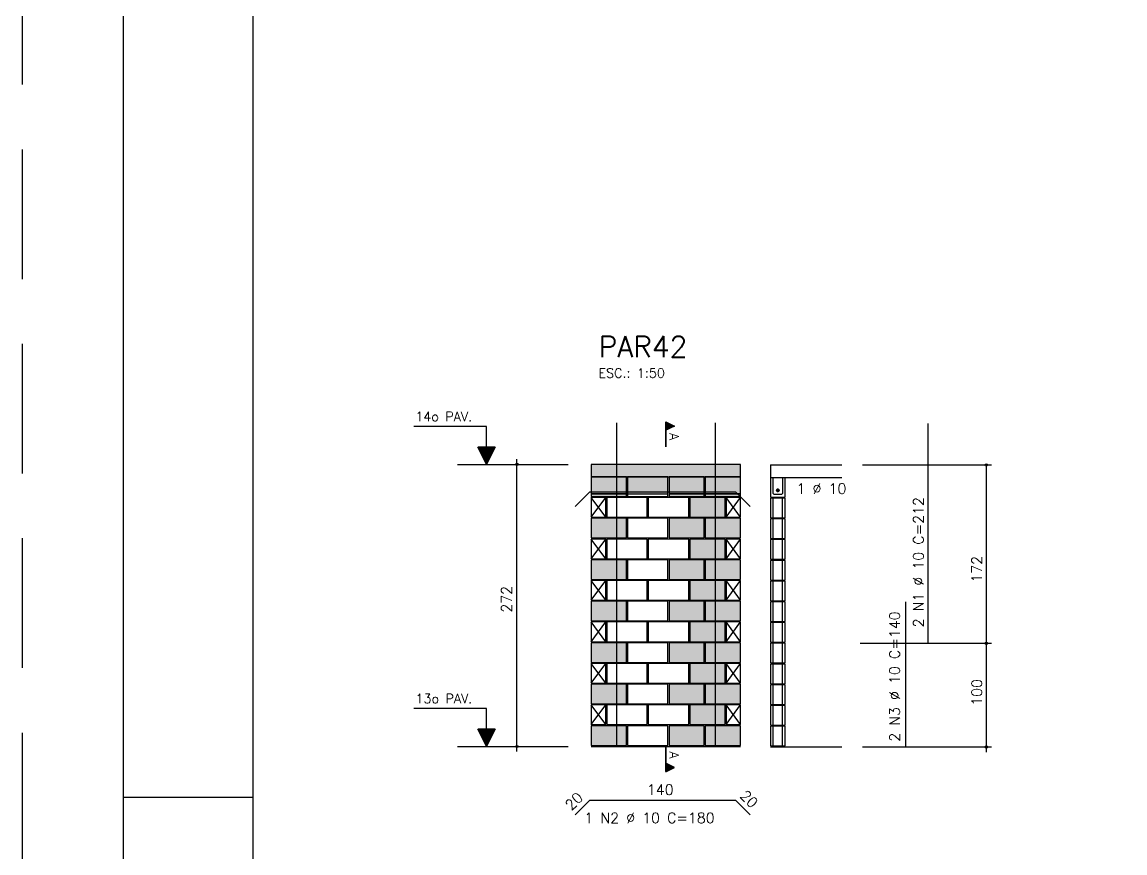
# Model space of a CAD drawing. Extents: x -1.9 to 86, y -1.6 to 60.9.
# Drawn here: x -1.95 to 19.32, y 28.63 to 44.65 of the extents above; entities that cross this region are included whole.
import ezdxf

# ---------------------------------------------------------------- set-up
doc = ezdxf.new("R2010")
doc.units = 0
doc.header["$MEASUREMENT"] = 0
doc.linetypes.add('HIDDEN', pattern=[0.375, 0.25, -0.125])
doc.layers.get('0').update_dxf_attribs({"linetype": 'CONTINUOUS'})
doc.layers.get('Defpoints').update_dxf_attribs({"linetype": 'CONTINUOUS'})
for name, color, linetype in [('ARQ_FOLHA', 7, 'CONTINUOUS'), ('PENA_01', 1, 'CONTINUOUS'), ('PENA_02', 2, 'CONTINUOUS'), ('PENA_03', 3, 'CONTINUOUS'), ('PENA_05', 5, 'CONTINUOUS'), ('PENA_06', 6, 'CONTINUOUS'), ('PENA_09', 254, 'CONTINUOUS'), ('PENA_11', 252, 'CONTINUOUS'), ('PENA_21', 100, 'CONTINUOUS')]:
    doc.layers.add(name, color=color, linetype=linetype)
doc.styles.get("Standard").update_dxf_attribs({"font": 'ROMANS.SHX'})

# ---------------------------------------------------------------- blocks, each defined once
blk = doc.blocks.new('FOLHA A1 - 841 X 594')
at = {"layer": 'ARQ_FOLHA', "color": 1}
blk.add_line((-816, 297), (-841, 297), dxfattribs=at)
for points in [[(-841, 0), (0, 0), (0, 594), (-841, 594)], [(-816, 10), (-10, 10), (-10, 584), (-816, 584)]]:
    blk.add_lwpolyline(points, close=True, dxfattribs=at)
at = {"layer": 'Defpoints', "color": 8, "linetype": 'HIDDEN', "ltscale": 100}
blk.add_lwpolyline([(-860.5, 609.5), (-860.5, -15.5), (19.5, -15.5), (19.5, 609.5)], close=True, dxfattribs=at)
blk = doc.blocks.new('*U24')
blk.add_blockref('FOLHA A1 - 841 X 594', (0, 0))

msp = doc.modelspace()

# ---------------------------------------------------------------- linework, layer by layer
at = {"layer": 'PENA_01', "linetype": 'Continuous'}
for p, q in [((6.449, 36.12), (8.58, 36.12)), ((9.027, 35.55), (9.707, 35.55)), ((9.727, 35.55), (10.507, 35.55)), ((10.527, 35.55), (11.207, 35.55)), ((11.227, 35.55), (11.907, 35.55)), ((6.449, 30.68), (8.58, 30.68))]:
    msp.add_line(p, q, dxfattribs=at)
at = {"layer": 'PENA_02', "linetype": 'Continuous'}
for p, q in [((9.307, 35.48), (9.027, 35.48)), ((9.027, 35.48), (9.027, 35.1)), ((9.307, 35.1), (9.307, 35.48)), ((11.907, 35.48), (11.627, 35.48)), ((11.627, 35.48), (11.627, 35.1)), ((11.907, 35.1), (11.907, 35.48)), ((9.027, 35.1), (9.307, 35.1)), ((11.627, 35.1), (11.907, 35.1)), ((9.307, 34.68), (9.027, 34.68)), ((9.027, 34.68), (9.027, 34.3)), ((9.307, 34.3), (9.307, 34.68)), ((11.907, 34.68), (11.627, 34.68)), ((11.627, 34.68), (11.627, 34.3)), ((11.907, 34.3), (11.907, 34.68)), ((9.027, 34.3), (9.307, 34.3)), ((11.627, 34.3), (11.907, 34.3)), ((9.307, 33.88), (9.027, 33.88)), ((9.027, 33.88), (9.027, 33.5)), ((9.307, 33.5), (9.307, 33.88)), ((11.907, 33.88), (11.627, 33.88)), ((11.627, 33.88), (11.627, 33.5)), ((11.907, 33.5), (11.907, 33.88)), ((9.027, 33.5), (9.307, 33.5)), ((11.627, 33.5), (11.907, 33.5)), ((9.307, 33.08), (9.027, 33.08)), ((9.027, 33.08), (9.027, 32.7)), ((9.307, 32.7), (9.307, 33.08)), ((11.907, 33.08), (11.627, 33.08)), ((11.627, 33.08), (11.627, 32.7)), ((11.907, 32.7), (11.907, 33.08)), ((9.027, 32.7), (9.307, 32.7)), ((11.627, 32.7), (11.907, 32.7)), ((9.307, 32.28), (9.027, 32.28)), ((9.027, 32.28), (9.027, 31.9)), ((9.307, 31.9), (9.307, 32.28)), ((11.907, 32.28), (11.627, 32.28)), ((11.627, 32.28), (11.627, 31.9)), ((11.907, 31.9), (11.907, 32.28)), ((9.027, 31.9), (9.307, 31.9)), ((11.627, 31.9), (11.907, 31.9)), ((9.307, 31.48), (9.027, 31.48)), ((9.027, 31.48), (9.027, 31.1)), ((9.307, 31.1), (9.307, 31.48)), ((11.907, 31.48), (11.627, 31.48)), ((11.627, 31.48), (11.627, 31.1)), ((11.907, 31.1), (11.907, 31.48)), ((9.027, 31.1), (9.307, 31.1)), ((11.627, 31.1), (11.907, 31.1)), ((9.027, 30.68), (11.907, 30.68))]:
    msp.add_line(p, q, dxfattribs=at)
for points in [[(9.027, 35.88), (11.907, 35.88), (11.907, 36.12), (9.027, 36.12), (9.027, 35.88)], [(9.027, 35.5), (9.707, 35.5), (9.707, 35.88), (9.027, 35.88), (9.027, 35.5)], [(9.727, 35.5), (10.507, 35.5), (10.507, 35.88), (9.727, 35.88), (9.727, 35.5)], [(10.527, 35.5), (11.207, 35.5), (11.207, 35.88), (10.527, 35.88), (10.527, 35.5)], [(11.227, 35.5), (11.907, 35.5), (11.907, 35.88), (11.227, 35.88), (11.227, 35.5)], [(9.327, 35.1), (10.107, 35.1), (10.107, 35.48), (9.327, 35.48), (9.327, 35.1)], [(10.127, 35.1), (10.907, 35.1), (10.907, 35.48), (10.127, 35.48), (10.127, 35.1)], [(10.927, 35.1), (11.607, 35.1), (11.607, 35.48), (10.927, 35.48), (10.927, 35.1)], [(9.027, 34.7), (9.707, 34.7), (9.707, 35.08), (9.027, 35.08), (9.027, 34.7)], [(9.727, 34.7), (10.507, 34.7), (10.507, 35.08), (9.727, 35.08), (9.727, 34.7)], [(10.527, 34.7), (11.207, 34.7), (11.207, 35.08), (10.527, 35.08), (10.527, 34.7)], [(11.227, 34.7), (11.907, 34.7), (11.907, 35.08), (11.227, 35.08), (11.227, 34.7)], [(9.327, 34.3), (10.107, 34.3), (10.107, 34.68), (9.327, 34.68), (9.327, 34.3)], [(10.127, 34.3), (10.907, 34.3), (10.907, 34.68), (10.127, 34.68), (10.127, 34.3)], [(10.927, 34.3), (11.607, 34.3), (11.607, 34.68), (10.927, 34.68), (10.927, 34.3)], [(9.027, 33.9), (9.707, 33.9), (9.707, 34.28), (9.027, 34.28), (9.027, 33.9)], [(9.727, 33.9), (10.507, 33.9), (10.507, 34.28), (9.727, 34.28), (9.727, 33.9)], [(10.527, 33.9), (11.207, 33.9), (11.207, 34.28), (10.527, 34.28), (10.527, 33.9)], [(11.227, 33.9), (11.907, 33.9), (11.907, 34.28), (11.227, 34.28), (11.227, 33.9)], [(9.327, 33.5), (10.107, 33.5), (10.107, 33.88), (9.327, 33.88), (9.327, 33.5)], [(10.127, 33.5), (10.907, 33.5), (10.907, 33.88), (10.127, 33.88), (10.127, 33.5)], [(10.927, 33.5), (11.607, 33.5), (11.607, 33.88), (10.927, 33.88), (10.927, 33.5)], [(9.027, 33.1), (9.707, 33.1), (9.707, 33.48), (9.027, 33.48), (9.027, 33.1)], [(9.727, 33.1), (10.507, 33.1), (10.507, 33.48), (9.727, 33.48), (9.727, 33.1)], [(10.527, 33.1), (11.207, 33.1), (11.207, 33.48), (10.527, 33.48), (10.527, 33.1)], [(11.227, 33.1), (11.907, 33.1), (11.907, 33.48), (11.227, 33.48), (11.227, 33.1)], [(9.327, 32.7), (10.107, 32.7), (10.107, 33.08), (9.327, 33.08), (9.327, 32.7)], [(10.127, 32.7), (10.907, 32.7), (10.907, 33.08), (10.127, 33.08), (10.127, 32.7)], [(10.927, 32.7), (11.607, 32.7), (11.607, 33.08), (10.927, 33.08), (10.927, 32.7)], [(9.027, 32.3), (9.707, 32.3), (9.707, 32.68), (9.027, 32.68), (9.027, 32.3)], [(9.727, 32.3), (10.507, 32.3), (10.507, 32.68), (9.727, 32.68), (9.727, 32.3)], [(10.527, 32.3), (11.207, 32.3), (11.207, 32.68), (10.527, 32.68), (10.527, 32.3)], [(11.227, 32.3), (11.907, 32.3), (11.907, 32.68), (11.227, 32.68), (11.227, 32.3)], [(9.327, 31.9), (10.107, 31.9), (10.107, 32.28), (9.327, 32.28), (9.327, 31.9)], [(10.127, 31.9), (10.907, 31.9), (10.907, 32.28), (10.127, 32.28), (10.127, 31.9)], [(10.927, 31.9), (11.607, 31.9), (11.607, 32.28), (10.927, 32.28), (10.927, 31.9)], [(9.027, 31.5), (9.707, 31.5), (9.707, 31.88), (9.027, 31.88), (9.027, 31.5)], [(9.727, 31.5), (10.507, 31.5), (10.507, 31.88), (9.727, 31.88), (9.727, 31.5)], [(10.527, 31.5), (11.207, 31.5), (11.207, 31.88), (10.527, 31.88), (10.527, 31.5)], [(11.227, 31.5), (11.907, 31.5), (11.907, 31.88), (11.227, 31.88), (11.227, 31.5)], [(9.327, 31.1), (10.107, 31.1), (10.107, 31.48), (9.327, 31.48), (9.327, 31.1)], [(10.127, 31.1), (10.907, 31.1), (10.907, 31.48), (10.127, 31.48), (10.127, 31.1)], [(10.927, 31.1), (11.607, 31.1), (11.607, 31.48), (10.927, 31.48), (10.927, 31.1)], [(9.027, 30.7), (9.707, 30.7), (9.707, 31.08), (9.027, 31.08), (9.027, 30.7)], [(9.727, 30.7), (10.507, 30.7), (10.507, 31.08), (9.727, 31.08), (9.727, 30.7)], [(10.527, 30.7), (11.207, 30.7), (11.207, 31.08), (10.527, 31.08), (10.527, 30.7)], [(11.227, 30.7), (11.907, 30.7), (11.907, 31.08), (11.227, 31.08), (11.227, 30.7)]]:
    msp.add_lwpolyline(points, dxfattribs=at)
for centre, radius in [((7.595, 36.12), 0.02), ((7.595, 36.12), 0.01), ((16.647, 36.109), 0.02), ((16.647, 36.109), 0.01), ((16.647, 32.669), 0.02), ((16.647, 32.669), 0.01), ((7.595, 30.68), 0.02), ((7.595, 30.68), 0.01), ((16.647, 30.669), 0.02), ((16.647, 30.669), 0.01)]:
    msp.add_circle(centre, radius, dxfattribs=at)
at = {"layer": 'PENA_03', "linetype": 'Continuous'}
for p, q in [((7.008, 36.851), (5.608, 36.851)), ((7.008, 36.451), (7.008, 36.851)), ((7.01, 36.451), (7.01, 36.853)), ((10.467, 36.456), (10.467, 36.942)), ((10.467, 36.942), (10.633, 36.859)), ((10.468, 36.941), (10.468, 36.777)), ((10.468, 36.941), (10.632, 36.859)), ((10.632, 36.859), (10.468, 36.777)), ((10.633, 36.859), (10.468, 36.777)), ((10.48, 36.936), (10.48, 36.783)), ((10.493, 36.929), (10.493, 36.789)), ((10.506, 36.923), (10.506, 36.795)), ((10.518, 36.917), (10.518, 36.802)), ((10.531, 36.91), (10.531, 36.808)), ((10.544, 36.904), (10.544, 36.815)), ((10.557, 36.898), (10.557, 36.821)), ((10.569, 36.891), (10.569, 36.827)), ((10.582, 36.885), (10.582, 36.834)), ((10.595, 36.878), (10.595, 36.84)), ((10.608, 36.872), (10.608, 36.847)), ((10.62, 36.866), (10.62, 36.853)), ((10.468, 36.777), (10.468, 36.456)), ((7.009, 36.12), (6.843, 36.451)), ((6.843, 36.451), (7.008, 36.451)), ((7.009, 36.123), (6.845, 36.45)), ((7.173, 36.45), (6.845, 36.45)), ((7.162, 36.426), (6.856, 36.426)), ((7.149, 36.4), (6.868, 36.4)), ((7.136, 36.375), (6.881, 36.375)), ((7.175, 36.451), (7.009, 36.12)), ((7.173, 36.45), (7.009, 36.123)), ((7.01, 36.451), (7.175, 36.451)), ((7.124, 36.349), (6.894, 36.349)), ((7.111, 36.324), (6.907, 36.324)), ((7.098, 36.298), (6.919, 36.298)), ((7.085, 36.273), (6.932, 36.273)), ((7.073, 36.247), (6.945, 36.247)), ((7.06, 36.222), (6.958, 36.222)), ((7.047, 36.196), (6.971, 36.196)), ((7.034, 36.171), (6.983, 36.171)), ((7.595, 30.579), (7.595, 36.22)), ((7.022, 36.145), (6.996, 36.145)), ((12.487, 36.109), (12.487, 35.489)), ((12.487, 36.109), (13.858, 36.109)), ((14.258, 36.109), (16.747, 36.109)), ((16.647, 30.568), (16.647, 36.109)), ((12.487, 35.869), (13.858, 35.869)), ((9.027, 35.1), (9.307, 35.48)), ((9.307, 35.1), (9.027, 35.48)), ((11.627, 35.1), (11.907, 35.48)), ((11.907, 35.1), (11.627, 35.48)), ((12.537, 35.089), (12.537, 35.469)), ((12.717, 35.089), (12.717, 35.469)), ((12.537, 34.689), (12.537, 35.069)), ((12.717, 34.689), (12.717, 35.069)), ((9.027, 34.3), (9.307, 34.68)), ((9.307, 34.3), (9.027, 34.68)), ((11.627, 34.3), (11.907, 34.68)), ((11.907, 34.3), (11.627, 34.68)), ((12.537, 34.289), (12.537, 34.669)), ((12.717, 34.289), (12.717, 34.669)), ((12.537, 33.889), (12.537, 34.269)), ((12.717, 33.889), (12.717, 34.269)), ((9.027, 33.5), (9.307, 33.88)), ((9.307, 33.5), (9.027, 33.88)), ((11.627, 33.5), (11.907, 33.88)), ((11.907, 33.5), (11.627, 33.88)), ((12.537, 33.489), (12.537, 33.869)), ((12.717, 33.489), (12.717, 33.869)), ((12.537, 33.089), (12.537, 33.469)), ((12.717, 33.089), (12.717, 33.469)), ((9.027, 32.7), (9.307, 33.08)), ((9.307, 32.7), (9.027, 33.08)), ((11.627, 32.7), (11.907, 33.08)), ((11.907, 32.7), (11.627, 33.08)), ((12.537, 32.689), (12.537, 33.069)), ((12.717, 32.689), (12.717, 33.069)), ((12.537, 32.289), (12.537, 32.669)), ((12.717, 32.289), (12.717, 32.669)), ((14.216, 32.669), (16.747, 32.669)), ((9.027, 31.9), (9.307, 32.28)), ((9.307, 31.9), (9.027, 32.28)), ((11.627, 31.9), (11.907, 32.28)), ((11.907, 31.9), (11.627, 32.28)), ((12.537, 31.889), (12.537, 32.269)), ((12.717, 31.889), (12.717, 32.269)), ((12.537, 31.489), (12.537, 31.869)), ((12.717, 31.489), (12.717, 31.869)), ((9.027, 31.1), (9.307, 31.48)), ((9.307, 31.1), (9.027, 31.48)), ((11.627, 31.1), (11.907, 31.48)), ((11.907, 31.1), (11.627, 31.48)), ((7.008, 31.411), (5.608, 31.411)), ((7.008, 31.011), (7.008, 31.411)), ((7.01, 31.011), (7.01, 31.413)), ((12.537, 31.089), (12.537, 31.469)), ((12.717, 31.089), (12.717, 31.469)), ((12.537, 30.689), (12.537, 31.069)), ((12.717, 30.689), (12.717, 31.069)), ((7.009, 30.68), (6.843, 31.011)), ((6.843, 31.011), (7.008, 31.011)), ((7.009, 30.683), (6.845, 31.01)), ((7.173, 31.01), (6.845, 31.01)), ((7.162, 30.986), (6.856, 30.986)), ((7.149, 30.96), (6.868, 30.96)), ((7.136, 30.935), (6.881, 30.935)), ((7.124, 30.909), (6.894, 30.909)), ((7.111, 30.884), (6.907, 30.884)), ((7.098, 30.858), (6.919, 30.858)), ((7.175, 31.011), (7.009, 30.68)), ((7.173, 31.01), (7.009, 30.683)), ((7.01, 31.011), (7.175, 31.011)), ((7.085, 30.833), (6.932, 30.833)), ((7.073, 30.807), (6.945, 30.807)), ((7.06, 30.782), (6.958, 30.782)), ((7.047, 30.756), (6.971, 30.756)), ((7.034, 30.731), (6.983, 30.731)), ((7.022, 30.705), (6.996, 30.705)), ((10.467, 30.68), (10.467, 30.193)), ((10.468, 30.359), (10.468, 30.68)), ((12.487, 30.669), (13.858, 30.669)), ((14.258, 30.669), (16.747, 30.669)), ((10.467, 30.193), (10.633, 30.276)), ((10.633, 30.276), (10.468, 30.359)), ((10.468, 30.194), (10.468, 30.358)), ((10.632, 30.276), (10.468, 30.358)), ((10.468, 30.194), (10.632, 30.276)), ((10.48, 30.2), (10.48, 30.353)), ((10.493, 30.206), (10.493, 30.346)), ((10.506, 30.212), (10.506, 30.34)), ((10.518, 30.219), (10.518, 30.334)), ((10.531, 30.225), (10.531, 30.327)), ((10.544, 30.231), (10.544, 30.321)), ((10.557, 30.238), (10.557, 30.314)), ((10.569, 30.244), (10.569, 30.308)), ((10.582, 30.251), (10.582, 30.302)), ((10.595, 30.257), (10.595, 30.295)), ((10.608, 30.263), (10.608, 30.289)), ((10.62, 30.27), (10.62, 30.282))]:
    msp.add_line(p, q, dxfattribs=at)
for points in [[(12.487, 35.489), (12.767, 35.489), (12.767, 35.869)], [(12.717, 35.869), (12.717, 35.559), (12.697, 35.539), (12.557, 35.539), (12.537, 35.559), (12.537, 35.869)], [(12.652, 35.62), (12.649, 35.63), (12.643, 35.638), (12.634, 35.643), (12.624, 35.644), (12.614, 35.641), (12.606, 35.634), (12.602, 35.625), (12.602, 35.614), (12.606, 35.605), (12.614, 35.598), (12.624, 35.595), (12.634, 35.596), (12.643, 35.601), (12.649, 35.609), (12.652, 35.62)], [(12.487, 35.089), (12.767, 35.089), (12.767, 35.469), (12.487, 35.469), (12.487, 35.089)], [(12.487, 34.689), (12.767, 34.689), (12.767, 35.069), (12.487, 35.069), (12.487, 34.689)], [(12.487, 34.289), (12.767, 34.289), (12.767, 34.669), (12.487, 34.669), (12.487, 34.289)], [(12.487, 33.889), (12.767, 33.889), (12.767, 34.269), (12.487, 34.269), (12.487, 33.889)], [(12.487, 33.489), (12.767, 33.489), (12.767, 33.869), (12.487, 33.869), (12.487, 33.489)], [(12.487, 33.089), (12.767, 33.089), (12.767, 33.469), (12.487, 33.469), (12.487, 33.089)], [(12.487, 32.689), (12.767, 32.689), (12.767, 33.069), (12.487, 33.069), (12.487, 32.689)], [(12.487, 32.289), (12.767, 32.289), (12.767, 32.669), (12.487, 32.669), (12.487, 32.289)], [(12.487, 31.889), (12.767, 31.889), (12.767, 32.269), (12.487, 32.269), (12.487, 31.889)], [(12.487, 31.489), (12.767, 31.489), (12.767, 31.869), (12.487, 31.869), (12.487, 31.489)], [(12.487, 31.089), (12.767, 31.089), (12.767, 31.469), (12.487, 31.469), (12.487, 31.089)], [(12.487, 30.689), (12.767, 30.689), (12.767, 31.069), (12.487, 31.069), (12.487, 30.689)]]:
    msp.add_lwpolyline(points, dxfattribs=at)
msp.add_circle((12.627, 35.62), 0.025, dxfattribs=at)
for points in [[(12.652, 35.62), (12.606, 35.634), (12.602, 35.625)], [(12.652, 35.62), (12.602, 35.625), (12.602, 35.614)], [(12.652, 35.62), (12.602, 35.614), (12.606, 35.605)], [(12.652, 35.62), (12.614, 35.641), (12.603, 35.628)], [(12.652, 35.62), (12.603, 35.628), (12.603, 35.611)], [(12.652, 35.62), (12.603, 35.611), (12.614, 35.598)], [(12.652, 35.62), (12.614, 35.641), (12.606, 35.634)], [(12.652, 35.62), (12.606, 35.605), (12.614, 35.598)], [(12.652, 35.62), (12.631, 35.644), (12.614, 35.641)], [(12.652, 35.62), (12.624, 35.644), (12.614, 35.641)], [(12.652, 35.62), (12.614, 35.598), (12.631, 35.595)], [(12.652, 35.62), (12.614, 35.598), (12.624, 35.595)], [(12.652, 35.62), (12.634, 35.643), (12.624, 35.644)], [(12.652, 35.62), (12.624, 35.595), (12.634, 35.596)], [(12.652, 35.62), (12.646, 35.636), (12.631, 35.644)], [(12.652, 35.62), (12.631, 35.595), (12.646, 35.603)], [(12.652, 35.62), (12.643, 35.638), (12.634, 35.643)], [(12.652, 35.62), (12.634, 35.596), (12.643, 35.601)], [(12.652, 35.62), (12.649, 35.63), (12.643, 35.638)], [(12.652, 35.62), (12.643, 35.601), (12.649, 35.609)], [(12.652, 35.62), (12.646, 35.603), (12.652, 35.62)], [(12.652, 35.62), (12.649, 35.609), (12.652, 35.62)]]:
    msp.add_solid(points, dxfattribs=at)
at = {"layer": 'PENA_05', "linetype": 'Continuous'}
for p, q in [((15.523, 32.666), (15.523, 36.909)), ((8.714, 35.307), (8.997, 35.589)), ((8.997, 35.589), (11.807, 35.59)), ((11.807, 35.59), (12.09, 35.307)), ((15.097, 30.669), (15.097, 33.469)), ((8.714, 29.363), (8.997, 29.646)), ((8.997, 29.646), (11.807, 29.646)), ((11.807, 29.646), (12.09, 29.363))]:
    msp.add_line(p, q, dxfattribs=at)
for points in [[(9.517, 36.92), (9.517, 30.669)], [(11.417, 36.92), (11.417, 30.669)]]:
    msp.add_lwpolyline(points, dxfattribs=at)
at = {"layer": 'PENA_09', "linetype": 'Continuous'}
for points in [[(9.027, 35.55), (9.707, 35.55), (9.707, 35.88), (9.027, 35.88), (9.027, 35.55)], [(9.727, 35.55), (10.507, 35.55), (10.507, 35.88), (9.727, 35.88), (9.727, 35.55)], [(10.527, 35.55), (11.207, 35.55), (11.207, 35.88), (10.527, 35.88), (10.527, 35.55)], [(11.227, 35.55), (11.907, 35.55), (11.907, 35.88), (11.227, 35.88), (11.227, 35.55)]]:
    msp.add_lwpolyline(points, dxfattribs=at)
for points in [[(9.027, 35.55), (9.707, 35.55), (9.707, 35.88)], [(9.027, 35.55), (9.707, 35.88), (9.027, 35.88)], [(9.027, 35.55), (9.027, 35.88), (9.027, 35.55)], [(9.727, 35.55), (10.507, 35.55), (10.507, 35.88)], [(9.727, 35.55), (10.507, 35.88), (9.727, 35.88)], [(9.727, 35.55), (9.727, 35.88), (9.727, 35.55)], [(10.527, 35.55), (11.207, 35.55), (11.207, 35.88)], [(10.527, 35.55), (11.207, 35.88), (10.527, 35.88)], [(10.527, 35.55), (10.527, 35.88), (10.527, 35.55)], [(11.227, 35.55), (11.907, 35.55), (11.907, 35.88)], [(11.227, 35.55), (11.907, 35.88), (11.227, 35.88)], [(11.227, 35.55), (11.227, 35.88), (11.227, 35.55)]]:
    msp.add_solid(points, dxfattribs=at)
at = {"layer": 'PENA_11', "linetype": 'Continuous'}
for points in [[(9.027, 35.88), (11.907, 35.88), (11.907, 36.12)], [(9.027, 35.88), (11.907, 36.12), (9.027, 36.12)], [(9.027, 35.88), (9.027, 36.12), (9.027, 35.88)]]:
    msp.add_solid(points, dxfattribs=at)
at = {"layer": 'PENA_21', "linetype": 'Continuous'}
for points in [[(9.027, 35.5), (9.707, 35.5), (9.707, 35.55), (9.027, 35.55), (9.027, 35.5)], [(10.527, 35.5), (11.207, 35.5), (11.207, 35.55), (10.527, 35.55), (10.527, 35.5)], [(11.227, 35.5), (11.907, 35.5), (11.907, 35.55), (11.227, 35.55), (11.227, 35.5)], [(10.927, 35.1), (11.607, 35.1), (11.607, 35.48), (10.927, 35.48), (10.927, 35.1)], [(9.027, 34.7), (9.707, 34.7), (9.707, 35.08), (9.027, 35.08), (9.027, 34.7)], [(10.527, 34.7), (11.207, 34.7), (11.207, 35.08), (10.527, 35.08), (10.527, 34.7)], [(11.227, 34.7), (11.907, 34.7), (11.907, 35.08), (11.227, 35.08), (11.227, 34.7)], [(10.927, 34.3), (11.607, 34.3), (11.607, 34.68), (10.927, 34.68), (10.927, 34.3)], [(9.027, 33.9), (9.707, 33.9), (9.707, 34.28), (9.027, 34.28), (9.027, 33.9)], [(10.527, 33.9), (11.207, 33.9), (11.207, 34.28), (10.527, 34.28), (10.527, 33.9)], [(11.227, 33.9), (11.907, 33.9), (11.907, 34.28), (11.227, 34.28), (11.227, 33.9)], [(10.927, 33.5), (11.607, 33.5), (11.607, 33.88), (10.927, 33.88), (10.927, 33.5)], [(9.027, 33.1), (9.707, 33.1), (9.707, 33.48), (9.027, 33.48), (9.027, 33.1)], [(10.527, 33.1), (11.207, 33.1), (11.207, 33.48), (10.527, 33.48), (10.527, 33.1)], [(11.227, 33.1), (11.907, 33.1), (11.907, 33.48), (11.227, 33.48), (11.227, 33.1)], [(10.927, 32.7), (11.607, 32.7), (11.607, 33.08), (10.927, 33.08), (10.927, 32.7)], [(9.027, 32.3), (9.707, 32.3), (9.707, 32.68), (9.027, 32.68), (9.027, 32.3)], [(10.527, 32.3), (11.207, 32.3), (11.207, 32.68), (10.527, 32.68), (10.527, 32.3)], [(11.227, 32.3), (11.907, 32.3), (11.907, 32.68), (11.227, 32.68), (11.227, 32.3)], [(10.927, 31.9), (11.607, 31.9), (11.607, 32.28), (10.927, 32.28), (10.927, 31.9)], [(9.027, 31.5), (9.707, 31.5), (9.707, 31.88), (9.027, 31.88), (9.027, 31.5)], [(10.527, 31.5), (11.207, 31.5), (11.207, 31.88), (10.527, 31.88), (10.527, 31.5)], [(11.227, 31.5), (11.907, 31.5), (11.907, 31.88), (11.227, 31.88), (11.227, 31.5)], [(10.927, 31.1), (11.607, 31.1), (11.607, 31.48), (10.927, 31.48), (10.927, 31.1)], [(9.027, 30.7), (9.707, 30.7), (9.707, 31.08), (9.027, 31.08), (9.027, 30.7)], [(10.527, 30.7), (11.207, 30.7), (11.207, 31.08), (10.527, 31.08), (10.527, 30.7)], [(11.227, 30.7), (11.907, 30.7), (11.907, 31.08), (11.227, 31.08), (11.227, 30.7)]]:
    msp.add_lwpolyline(points, dxfattribs=at)
for points in [[(9.027, 35.5), (9.707, 35.5), (9.707, 35.55)], [(9.027, 35.5), (9.707, 35.55), (9.027, 35.55)], [(9.027, 35.5), (9.027, 35.55), (9.027, 35.5)], [(10.527, 35.5), (11.207, 35.5), (11.207, 35.55)], [(10.527, 35.5), (11.207, 35.55), (10.527, 35.55)], [(10.527, 35.5), (10.527, 35.55), (10.527, 35.5)], [(11.227, 35.5), (11.907, 35.5), (11.907, 35.55)], [(11.227, 35.5), (11.907, 35.55), (11.227, 35.55)], [(11.227, 35.5), (11.227, 35.55), (11.227, 35.5)], [(10.927, 35.1), (11.607, 35.1), (11.607, 35.48)], [(10.927, 35.1), (11.607, 35.48), (10.927, 35.48)], [(10.927, 35.1), (10.927, 35.48), (10.927, 35.1)], [(9.027, 34.7), (9.707, 34.7), (9.707, 35.08)], [(9.027, 34.7), (9.707, 35.08), (9.027, 35.08)], [(9.027, 34.7), (9.027, 35.08), (9.027, 34.7)], [(10.527, 34.7), (11.207, 34.7), (11.207, 35.08)], [(10.527, 34.7), (11.207, 35.08), (10.527, 35.08)], [(10.527, 34.7), (10.527, 35.08), (10.527, 34.7)], [(11.227, 34.7), (11.907, 34.7), (11.907, 35.08)], [(11.227, 34.7), (11.907, 35.08), (11.227, 35.08)], [(11.227, 34.7), (11.227, 35.08), (11.227, 34.7)], [(10.927, 34.3), (11.607, 34.3), (11.607, 34.68)], [(10.927, 34.3), (11.607, 34.68), (10.927, 34.68)], [(10.927, 34.3), (10.927, 34.68), (10.927, 34.3)], [(9.027, 33.9), (9.707, 33.9), (9.707, 34.28)], [(9.027, 33.9), (9.707, 34.28), (9.027, 34.28)], [(9.027, 33.9), (9.027, 34.28), (9.027, 33.9)], [(10.527, 33.9), (11.207, 33.9), (11.207, 34.28)], [(10.527, 33.9), (11.207, 34.28), (10.527, 34.28)], [(10.527, 33.9), (10.527, 34.28), (10.527, 33.9)], [(11.227, 33.9), (11.907, 33.9), (11.907, 34.28)], [(11.227, 33.9), (11.907, 34.28), (11.227, 34.28)], [(11.227, 33.9), (11.227, 34.28), (11.227, 33.9)], [(10.927, 33.5), (11.607, 33.5), (11.607, 33.88)], [(10.927, 33.5), (11.607, 33.88), (10.927, 33.88)], [(10.927, 33.5), (10.927, 33.88), (10.927, 33.5)], [(9.027, 33.1), (9.707, 33.1), (9.707, 33.48)], [(9.027, 33.1), (9.707, 33.48), (9.027, 33.48)], [(9.027, 33.1), (9.027, 33.48), (9.027, 33.1)], [(10.527, 33.1), (11.207, 33.1), (11.207, 33.48)], [(10.527, 33.1), (11.207, 33.48), (10.527, 33.48)], [(10.527, 33.1), (10.527, 33.48), (10.527, 33.1)], [(11.227, 33.1), (11.907, 33.1), (11.907, 33.48)], [(11.227, 33.1), (11.907, 33.48), (11.227, 33.48)], [(11.227, 33.1), (11.227, 33.48), (11.227, 33.1)], [(10.927, 32.7), (11.607, 32.7), (11.607, 33.08)], [(10.927, 32.7), (11.607, 33.08), (10.927, 33.08)], [(10.927, 32.7), (10.927, 33.08), (10.927, 32.7)], [(9.027, 32.3), (9.707, 32.3), (9.707, 32.68)], [(9.027, 32.3), (9.707, 32.68), (9.027, 32.68)], [(9.027, 32.3), (9.027, 32.68), (9.027, 32.3)], [(10.527, 32.3), (11.207, 32.3), (11.207, 32.68)], [(10.527, 32.3), (11.207, 32.68), (10.527, 32.68)], [(10.527, 32.3), (10.527, 32.68), (10.527, 32.3)], [(11.227, 32.3), (11.907, 32.3), (11.907, 32.68)], [(11.227, 32.3), (11.907, 32.68), (11.227, 32.68)], [(11.227, 32.3), (11.227, 32.68), (11.227, 32.3)], [(10.927, 31.9), (11.607, 31.9), (11.607, 32.28)], [(10.927, 31.9), (11.607, 32.28), (10.927, 32.28)], [(10.927, 31.9), (10.927, 32.28), (10.927, 31.9)], [(9.027, 31.5), (9.707, 31.5), (9.707, 31.88)], [(9.027, 31.5), (9.707, 31.88), (9.027, 31.88)], [(9.027, 31.5), (9.027, 31.88), (9.027, 31.5)], [(10.527, 31.5), (11.207, 31.5), (11.207, 31.88)], [(10.527, 31.5), (11.207, 31.88), (10.527, 31.88)], [(10.527, 31.5), (10.527, 31.88), (10.527, 31.5)], [(11.227, 31.5), (11.907, 31.5), (11.907, 31.88)], [(11.227, 31.5), (11.907, 31.88), (11.227, 31.88)], [(11.227, 31.5), (11.227, 31.88), (11.227, 31.5)], [(10.927, 31.1), (11.607, 31.1), (11.607, 31.48)], [(10.927, 31.1), (11.607, 31.48), (10.927, 31.48)], [(10.927, 31.1), (10.927, 31.48), (10.927, 31.1)], [(9.027, 30.7), (9.707, 30.7), (9.707, 31.08)], [(9.027, 30.7), (9.707, 31.08), (9.027, 31.08)], [(9.027, 30.7), (9.027, 31.08), (9.027, 30.7)], [(10.527, 30.7), (11.207, 30.7), (11.207, 31.08)], [(10.527, 30.7), (11.207, 31.08), (10.527, 31.08)], [(10.527, 30.7), (10.527, 31.08), (10.527, 30.7)], [(11.227, 30.7), (11.907, 30.7), (11.907, 31.08)], [(11.227, 30.7), (11.907, 31.08), (11.227, 31.08)], [(11.227, 30.7), (11.227, 31.08), (11.227, 30.7)]]:
    msp.add_solid(points, dxfattribs=at)

# ---------------------------------------------------------------- block references
at = {"xscale": 0.09999999999999938, "yscale": 0.09999999999999938, "zscale": 0.09999999999999938}
msp.add_blockref('*U24', (84.1, -0.005), dxfattribs=at)

# ---------------------------------------------------------------- texts
at = {"layer": 'PENA_03', "linetype": 'Continuous'}
for s, height, p in [('ESC.: 1:50', 0.18, (9.167, 37.79)), ('14o PAV.', 0.18, (5.634, 36.953)), ('1 %%c 10', 0.2, (12.988, 35.552)), ('13o PAV.', 0.18, (5.638, 31.513)), ('1 N2 %%c 10 C=180', 0.2, (8.895, 29.201))]:
    msp.add_text(s, height=height, dxfattribs=at).set_placement(p)
for s, height, rotation, p in [('A', 0.18, 270, (10.534, 36.724)), ('2 N1 %%c 10 C=212', 0.2, 90, (15.437, 32.975)), ('172', 0.2, 90, (16.562, 33.84)), ('272', 0.2, 90, (7.493, 33.261)), ('2 N3 %%c 10 C=140', 0.2, 90, (14.978, 30.77)), ('100', 0.2, 90, (16.563, 31.465)), ('A', 0.18, 270, (10.534, 30.583)), ('140', 0.2, 0.0025, (10.102, 29.746)), ('20', 0.2, 315, (11.878, 29.716)), ('20', 0.2, 45, (8.644, 29.433))]:
    msp.add_text(s, height=height, rotation=rotation, dxfattribs=at).set_placement(p)
at = {"layer": 'PENA_06', "linetype": 'Continuous'}
msp.add_text('PAR42', height=0.4, dxfattribs=at).set_placement((9.167, 38.19))

doc.saveas('drawing.dxf')
